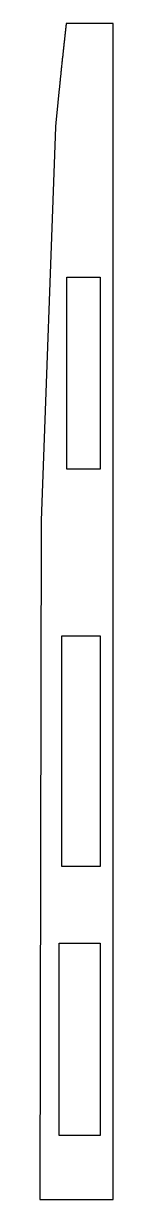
# Model space of a CAD drawing. Header units: millimetres. Extents: x 0 to 29, y 0 to 459.
import ezdxf

# ---------------------------------------------------------------- set-up
doc = ezdxf.new("R2010")
doc.units = ezdxf.units.MM

msp = doc.modelspace()

# ---------------------------------------------------------------- linework, layer by layer
for p, q in [((28.51, 459, 0), (10.24, 459, 0)), ((28.51, 447, 0), (28.51, 459, 0)), ((28.51, 410, 0), (28.51, 447, 0)), ((6.05, 418.59, 0), (0.51, 265, 0)), ((28.51, 0, 0), (28.51, 410, 0)), ((10.51, 285, 0), (10.51, 360, 0)), ((10.51, 360, 0), (23.51, 360, 0)), ((23.51, 360, 0), (23.51, 285, 0)), ((23.51, 285, 0), (10.51, 285, 0)), ((0.51, 265, 0), (0, 0, 0)), ((8.51, 130, 0), (8.51, 220, 0)), ((8.51, 220, 0), (23.51, 220, 0)), ((23.51, 220, 0), (23.51, 130, 0)), ((23.51, 130, 0), (8.51, 130, 0)), ((7.51, 25, 0), (7.51, 100, 0)), ((7.51, 100, 0), (23.51, 100, 0)), ((23.51, 100, 0), (23.51, 25, 0)), ((23.51, 25, 0), (7.51, 25, 0)), ((0, 0, 0), (28.51, 0, 0))]:
    msp.add_line(p, q)
msp.add_open_spline([(10.24, 459, 0), (10.24, 458.95, 0), (10.23, 458.89, 0), (10.23, 458.84, 0), (10.22, 458.78, 0), (10.21, 458.73, 0), (9.93, 456.22, 0), (9.66, 453.77, 0), (9.39, 451.32, 0), (9.13, 448.87, 0), (8.86, 446.42, 0), (8.16, 439.74, 0), (7.72, 435.51, 0), (7.29, 431.28, 0), (6.87, 427.05, 0), (6.45, 422.82, 0), (6.05, 418.59, 0)], degree=6, knots=[0, 0, 0, 0, 0, 0, 0, 0.0026323, 0.0026323, 0.0026323, 0.0026323, 0.0026323, 0.1204453, 0.1204453, 0.1204453, 0.1204453, 0.1204453, 0.3236111, 0.3236111, 0.3236111, 0.3236111, 0.3236111, 0.3236111, 0.3236111])

doc.saveas('drawing.dxf')
